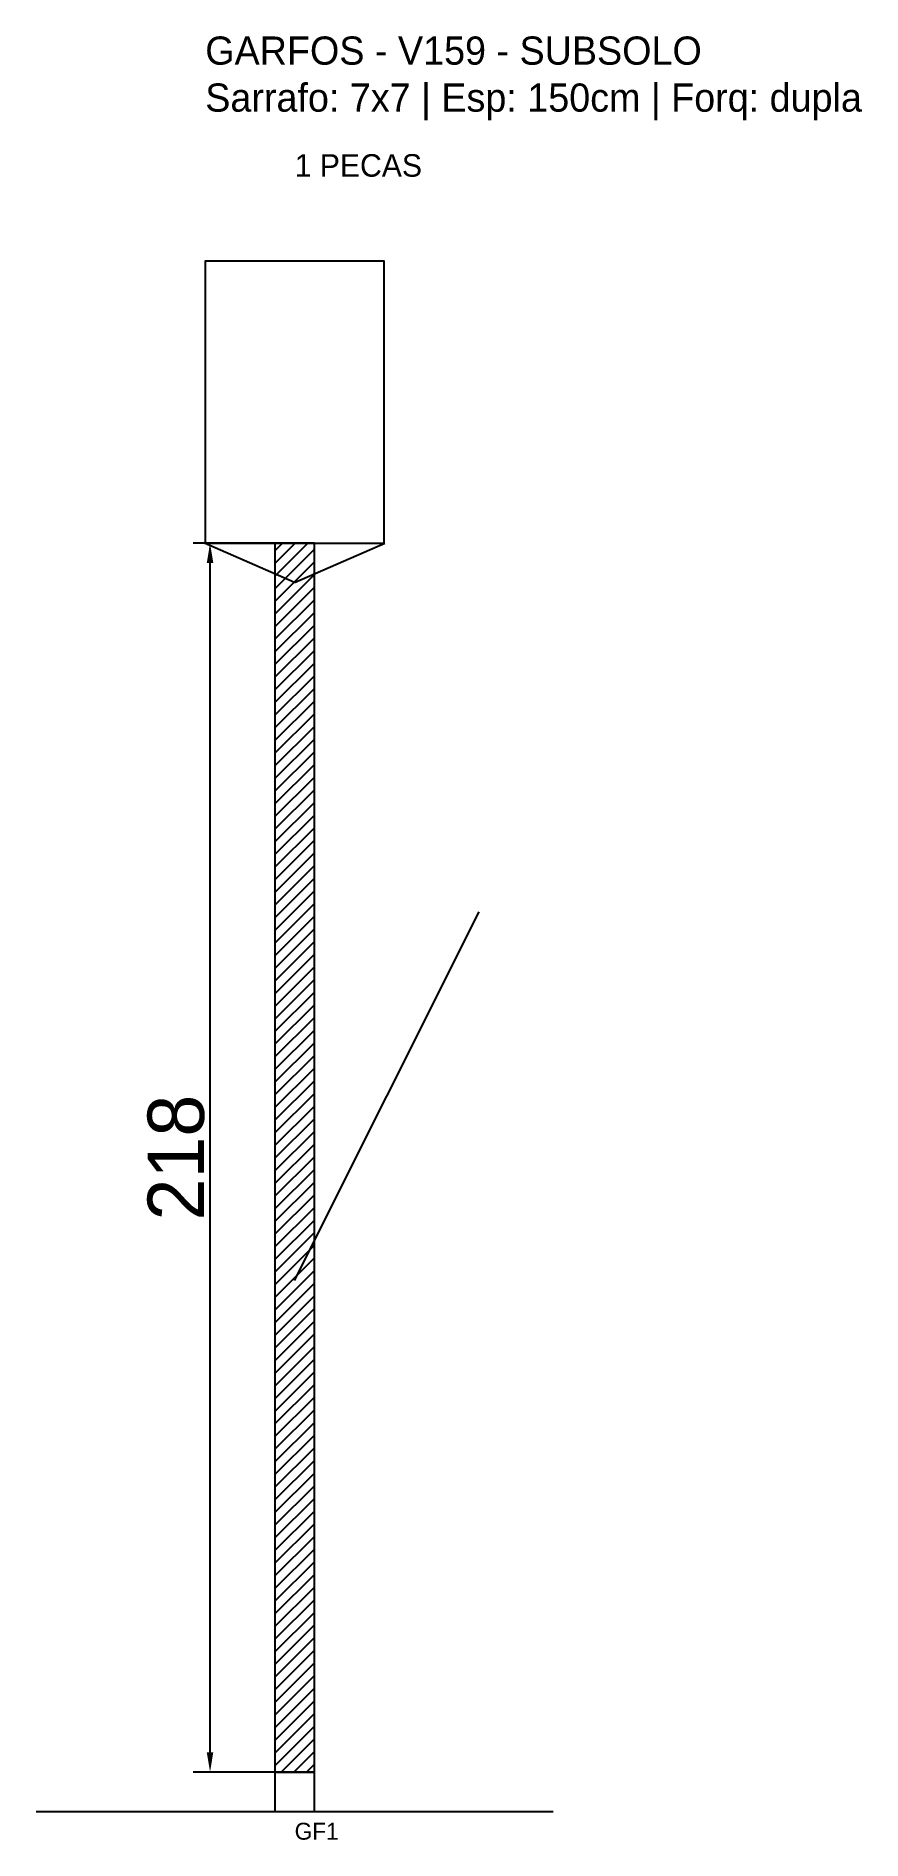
# Model space of a CAD drawing. Header units: metres. Extents: x -30 to 116, y -12 to 308.
import ezdxf

# ---------------------------------------------------------------- set-up
doc = ezdxf.new("R2010")
doc.units = ezdxf.units.M
for name, color, linetype in [('BARRA_ANCORAGEM', 1, 'Continuous'), ('COTA', 241, 'Continuous'), ('GARFOS OK', 3, 'Continuous'), ('NOME DA VIGA', 6, 'Continuous'), ('SARR_7x7', 40, 'Continuous'), ('VIGAS', 3, 'Continuous')]:
    doc.layers.add(name, color=color, linetype=linetype)
doc.dimstyles.new('EZ DXF', dxfattribs={"dimtxt": 10, "dimasz": 3.5, "dimexe": 3, "dimexo": 1.5, "dimgap": 1, "dimtad": 1, "dimdec": 1, "dimdsep": 46, "dimcen": 2.5, "dimazin": 3, "dimtfac": 1, "dimtmove": 0, "dimatfit": 3})

msp = doc.modelspace()

# ---------------------------------------------------------------- hatches: boundary and pattern name
at = {"layer": 'COTA'}
h = msp.add_hatch(dxfattribs=at)
h.set_pattern_fill('ANSI31', scale=0.5)
h.paths.add_polyline_path([(12.35, 0), (19.35, 0), (19.35, 218), (12.35, 218)])

# ---------------------------------------------------------------- linework, layer by layer
at = {"layer": 'BARRA_ANCORAGEM'}
msp.add_line((15.85, 87.2), (48.55, 152.6), dxfattribs=at)
at = {"layer": 'GARFOS OK'}
for p, q in [((15.85, 211), (-0.15, 218)), ((-0.15, 218), (31.85, 218)), ((15.85, 211), (31.85, 218))]:
    msp.add_line(p, q, dxfattribs=at)
at = {"layer": 'GARFOS OK', "linetype": 'CONTINUOUS'}
msp.add_line((-30, -7), (61.7, -7), dxfattribs=at)
at = {"layer": 'GARFOS OK'}
msp.add_lwpolyline([(12.35, 0), (19.35, 0), (19.35, 218), (12.35, 218), (12.35, 0)], dxfattribs=at)
at = {"layer": 'SARR_7x7'}
msp.add_lwpolyline([(12.35, -7), (19.35, -7), (19.35, 0), (12.35, 0), (12.35, -7)], dxfattribs=at)
at = {"layer": 'VIGAS'}
msp.add_lwpolyline([(0, 218), (31.7, 218), (31.7, 268), (0, 268), (0, 218)], dxfattribs=at)

# ---------------------------------------------------------------- texts
at = {"layer": 'NOME DA VIGA'}
for s, height, p in [('1 PECAS', 4, (15.85, 283)), ('GF1', 3, (15.85, -12))]:
    msp.add_text(s, height=height, dxfattribs=at).set_placement(p)
at = {"layer": 'NOME DA VIGA', "insert": (0, 293), "char_height": 5, "attachment_point": 7}
msp.add_mtext('GARFOS - V159 - SUBSOLO\\PSarrafo: 7x7 | Esp: 150cm | Forq: dupla', dxfattribs=at)

# ---------------------------------------------------------------- dimensions: what is measured, and where the dimension line sits
at = {"layer": 'COTA'}
msp.add_linear_dim(base=(0.85, 0), p1=(15.85, 0), p2=(15.85, 218), angle=90, dimstyle='EZ DXF', dxfattribs=at).render()

doc.saveas('drawing.dxf')
